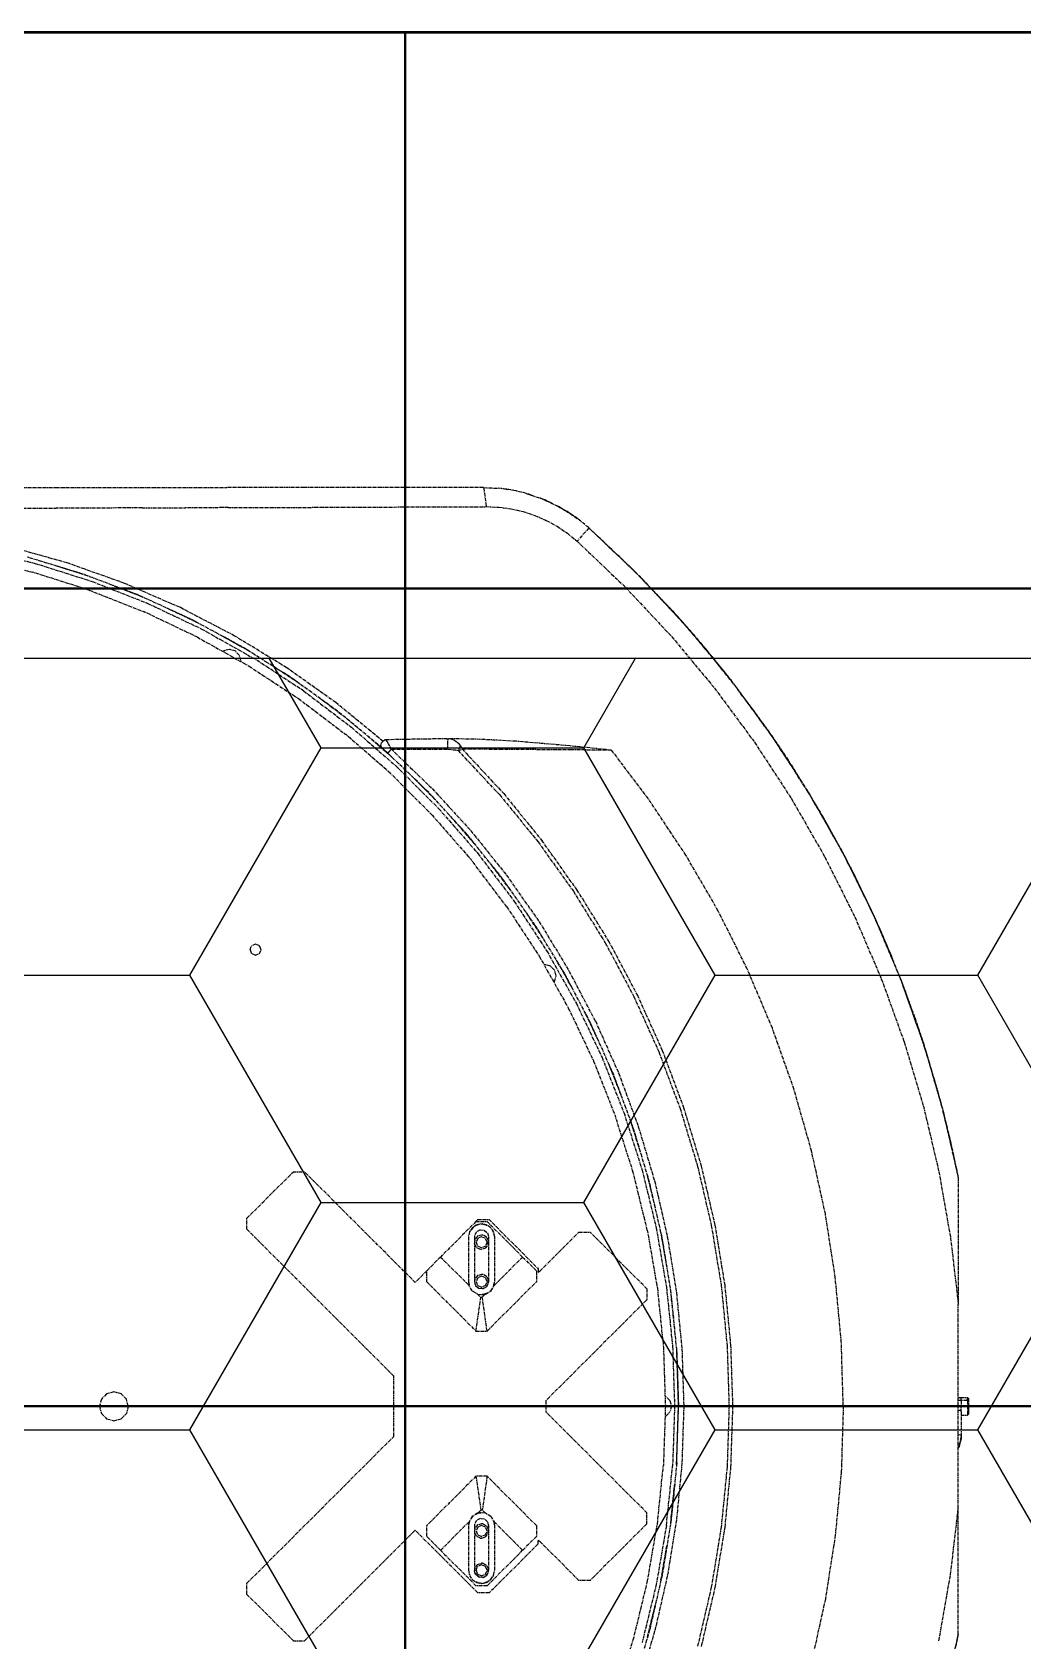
# Model space of a CAD drawing. Header units: inches. Extents: x 185496 to 352137, y 107182 to 179410.
# Drawn here: x 245191 to 245568, y 160713 to 161326 of the extents above; entities that cross this region are included whole.
import ezdxf

# ---------------------------------------------------------------- set-up
doc = ezdxf.new("R2010")
doc.units = ezdxf.units.IN
doc.header["$MEASUREMENT"] = 0
doc.linetypes.add('CENTER', pattern=[2, 1.25, -0.25, 0.25, -0.25])
doc.linetypes.add('CONTINOUS', pattern=[0])
for name, color, linetype in [('1轮廓实线层', 7, 'Continuous'), ('3中心线层', 1, 'CENTER'), ('5剖面线层', 2, 'Continuous')]:
    doc.layers.add(name, color=color, linetype=linetype)

# ---------------------------------------------------------------- blocks, each defined once
blk = doc.blocks.new('A$C7CA8012E')
at = {"layer": '3中心线层', "lineweight": -3}
for p, q in [((-376.42, 350), (-343.78, 350)), ((-343.78, 350), (-311.13, 350)), ((-311.13, 350), (-278.87, 350)), ((-278.87, 350), (-278.47, 350)), ((-249, 350), (-278.47, 350)), ((-245.81, 350), (-249, 350)), ((-219.62, 350), (-245.81, 350)), ((-213.23, 350), (-219.62, 350)), ((-196.9, 350), (-213.23, 350)), ((-180.77, 350), (-196.9, 350)), ((-180.77, 350), (-179.71, 342.73)), ((-180.77, 350), (-175.27, 349.75)), ((-172.74, 349.46), (-172.75, 349.46)), ((-172.01, 349.36), (-172.74, 349.46)), ((-172.73, 349.46), (-172.74, 349.46)), ((-172.01, 349.36), (-171.79, 349.31)), ((-165.85, 348.12), (-165.86, 348.12)), ((-165.84, 348.11), (-165.85, 348.12)), ((-165.85, 348.12), (-165.85, 348.12)), ((-164.53, 347.76), (-159.34, 346.04)), ((-163.44, 347.44), (-164.27, 347.68)), ((-161.98, 346.92), (-163.44, 347.44)), ((-157.47, 345.29), (-159.34, 346.04)), ((-159.34, 346.04), (-156.78, 345)), ((-156.78, 345), (-157.47, 345.29)), ((-157.46, 345.29), (-157.47, 345.29)), ((-156.78, 345), (-152.52, 342.93)), ((-155.24, 344.3), (-156.49, 344.85)), ((-154.37, 343.83), (-155.24, 344.3)), ((-376.28, 342.09), (-343.55, 342.16)), ((-310.79, 342.25), (-343.55, 342.16)), ((-310.79, 342.25), (-294.4, 342.31)), ((-277.99, 342.36), (-294.4, 342.31)), ((-277.99, 342.36), (-261.58, 342.42)), ((-261.58, 342.42), (-245.16, 342.48)), ((-245.16, 342.48), (-234.82, 342.52)), ((-234.82, 342.52), (-212.39, 342.61)), ((-212.39, 342.61), (-196.04, 342.67)), ((-196.04, 342.67), (-179.71, 342.73)), ((-179.71, 342.73), (-174.98, 342.53)), ((-174.98, 342.53), (-170.31, 341.91)), ((-170.31, 341.91), (-165.74, 340.86)), ((-165.74, 340.86), (-161.26, 339.39)), ((-161.26, 339.39), (-156.9, 337.5)), ((-156.9, 337.5), (-152.8, 335.26)), ((-149.48, 341.19), (-152.52, 342.93)), ((-152.52, 342.93), (-149.47, 341.19)), ((-149.48, 341.19), (-149.48, 341.2)), ((-149.48, 341.19), (-149.48, 341.19)), ((-149.47, 341.19), (-149.48, 341.19)), ((-149.48, 341.19), (-149.48, 341.19)), ((-149.47, 341.19), (-149.48, 341.19)), ((-149.48, 341.19), (-149.48, 341.19)), ((-149.47, 341.19), (-144.9, 338.1)), ((-144.9, 338.1), (-149.47, 341.19)), ((-149.46, 341.19), (-147.59, 339.99)), ((-144.92, 338.12), (-149.46, 341.19)), ((-144.9, 338.1), (-144.92, 338.12)), ((-140.65, 334.62), (-144.9, 338.1)), ((-152.8, 335.26), (-148.85, 332.59)), ((-148.85, 332.59), (-145.17, 329.58)), ((-140.65, 334.62), (-145.17, 329.58)), ((-140.65, 334.62), (-121.58, 316.43)), ((-124.59, 319.44), (-140.65, 334.62)), ((-373.68, 326.52), (-351.56, 321.13)), ((-339.27, 321.29), (-361.56, 327.55)), ((-145.17, 329.58), (-126.64, 311.93)), ((-374.4, 323.1), (-352.5, 317.76)), ((-333.31, 317.04), (-354.45, 323.48)), ((-351.56, 321.13), (-329.85, 314.24)), ((-331.31, 316.28), (-343.16, 320.04)), ((-317.45, 313.51), (-339.27, 321.29)), ((-124.59, 319.44), (-109.29, 303.5)), ((-122.96, 317.74), (-124.59, 319.44)), ((-331.03, 310.95), (-352.5, 317.76)), ((-312.64, 309.21), (-333.31, 317.04)), ((-329.85, 314.24), (-308.67, 305.89)), ((-310.33, 308.16), (-321.73, 312.65)), ((-296.23, 304.26), (-317.45, 313.51)), ((-109.29, 303.5), (-121.58, 316.43)), ((-121.58, 316.43), (-103.61, 297.16)), ((-331.03, 310.95), (-310.06, 302.68)), ((-292.54, 300.04), (-312.64, 309.21)), ((-126.64, 311.93), (-109.16, 293.23)), ((-109.29, 303.5), (-117.53, 312.08)), ((-289.72, 293), (-310.06, 302.68)), ((-308.67, 305.89), (-288.11, 296.11)), ((-289.95, 298.65), (-300.89, 303.85)), ((-275.68, 293.56), (-296.23, 304.26)), ((-109.29, 303.5), (-109.43, 303.4)), ((-108.97, 303.15), (-109.29, 303.5)), ((-108.83, 303), (-108.97, 303.15)), ((-108.83, 303), (-108.95, 302.89)), ((-108.77, 302.93), (-108.83, 303)), ((-108.83, 303), (-106.1, 299.83)), ((-108.77, 302.93), (-108.17, 302.27)), ((-108.17, 302.27), (-107, 300.97)), ((-108.03, 302.11), (-108.11, 302.2)), ((-107.11, 301.09), (-107.14, 301.13)), ((-107.13, 301.12), (-107.14, 301.13)), ((-107, 300.97), (-104.57, 298.2)), ((-103.61, 297.16), (-106.91, 300.87)), ((-273.08, 289.56), (-292.54, 300.04)), ((-288.11, 296.11), (-268.26, 284.95)), ((-100.76, 293.83), (-103.61, 297.16)), ((-103.61, 297.16), (-86.8, 276.88)), ((-102.47, 295.79), (-98.29, 291)), ((-289.72, 293), (-270.07, 281.96)), ((-270.25, 287.79), (-280.73, 293.68)), ((-277.54, 288.36), (-279.69, 287.78)), ((-275.39, 287.78), (-277.54, 288.36)), ((-255.92, 281.49), (-275.68, 293.56)), ((-254.35, 277.82), (-273.08, 289.56)), ((-109.16, 293.23), (-92.79, 273.55)), ((-99.12, 291.74), (-93.15, 284.82)), ((-98.29, 291), (-88.09, 278.43)), ((-96.35, 288.67), (-94.78, 286.79)), ((-95.47, 287.64), (-96.08, 288.35)), ((-279.69, 287.78), (-279.95, 287.51)), ((-273.81, 286.21), (-275.39, 287.78)), ((-273.24, 284.06), (-273.81, 286.21)), ((-273.31, 283.78), (-273.24, 284.06)), ((-270.07, 281.96), (-251.23, 269.6)), ((-249.21, 272.46), (-268.26, 284.95)), ((-251.32, 275.63), (-261.32, 282.2)), ((-94.78, 286.79), (-95.47, 287.64)), ((-94.94, 286.97), (-95.47, 287.64)), ((-88.09, 278.43), (-93.15, 284.82)), ((-89.79, 280.49), (-93.15, 284.82)), ((-237.04, 268.08), (-255.92, 281.49)), ((-236.44, 264.88), (-254.35, 277.82)), ((-90.14, 281.02), (-86.8, 276.88)), ((-84.36, 273.72), (-90.14, 281.02)), ((-86.8, 276.88), (-71.2, 255.64)), ((-84.34, 273.7), (-86.05, 275.86)), ((-249.21, 272.46), (-231.07, 258.7)), ((-92.79, 273.55), (-77.58, 252.96)), ((-71.39, 255.92), (-84.34, 273.7)), ((-84.29, 273.63), (-84.33, 273.68)), ((-84.29, 273.63), (-84.31, 273.66)), ((-84.23, 273.55), (-84.29, 273.63)), ((-78.45, 265.83), (-83.12, 271.87)), ((-251.23, 269.6), (-233.28, 255.98)), ((-233.25, 262.23), (-242.74, 269.43)), ((-219.12, 253.41), (-237.04, 268.08)), ((-219.42, 250.78), (-236.44, 264.88)), ((-71.39, 255.92), (-78.45, 265.83)), ((-74.56, 260.22), (-78.45, 265.83)), ((-231.07, 258.7), (-213.91, 243.73)), ((-73.62, 259.1), (-75.02, 261.01)), ((-71.48, 256.04), (-73.62, 259.1)), ((-72.68, 257.73), (-73.62, 259.1)), ((-216.29, 241.18), (-233.28, 255.98)), ((-215.01, 246.68), (-225.07, 255.46)), ((-219.93, 251.74), (-219.63, 252.75)), ((-219.69, 251.17), (-219.93, 251.74)), ((-219.63, 252.75), (-219.32, 253.16)), ((-219.32, 253.16), (-219.12, 253.41)), ((-219.12, 253.41), (-218.33, 253.87)), ((-217.91, 253.93), (-218.33, 253.87)), ((-194.82, 254.31), (-217.91, 253.93)), ((-217.54, 253.28), (-217.91, 253.93)), ((-217.02, 252.35), (-217.54, 253.28)), ((-216.65, 251.68), (-217.02, 252.35)), ((-215.87, 250.29), (-216.65, 251.68)), ((-194.82, 254.31), (-194.4, 254.31)), ((-194.4, 254.31), (-194.4, 253.77)), ((-193.19, 254.19), (-194.4, 254.31)), ((-194.4, 254.31), (-194.16, 254.31)), ((-194.4, 252.31), (-194.4, 253.77)), ((-194.4, 250.31), (-194.4, 252.31)), ((-182.19, 254.08), (-194.16, 254.31)), ((-191.98, 253.8), (-193.19, 254.19)), ((-191.98, 253.8), (-190.78, 253.07)), ((-190.78, 253.07), (-190.19, 252.51)), ((-189.62, 251.75), (-190.19, 252.51)), ((-189.79, 251.3), (-189.97, 250.81)), ((-189.62, 251.75), (-189.79, 251.3)), ((-189.62, 251.75), (-188.83, 250.35)), ((-168.2, 253.33), (-182.19, 254.08)), ((-145.94, 251.42), (-168.2, 253.33)), ((-132.17, 249.97), (-145.94, 251.42)), ((-77.58, 252.96), (-63.58, 231.53)), ((-71.26, 255.72), (-71.39, 255.92)), ((-71.35, 255.85), (-71.2, 255.64)), ((-65.19, 246.7), (-71.35, 255.85)), ((-71.2, 255.64), (-56.87, 233.53)), ((-71.06, 255.42), (-64.79, 246.09)), ((-219.54, 250.89), (-219.69, 251.17)), ((-219.44, 250.79), (-219.54, 250.89)), ((-219.36, 250.72), (-219.44, 250.79)), ((-219.04, 250.44), (-219.36, 250.72)), ((-218.35, 249.83), (-219.04, 250.44)), ((-217.21, 248.8), (-218.35, 249.83)), ((-217.21, 248.8), (-216.82, 249.24)), ((-201.67, 233.85), (-217.21, 248.8)), ((-216.82, 249.24), (-215.87, 250.29)), ((-215.87, 250.29), (-194.4, 250.31)), ((-215.87, 250.29), (-200.24, 235.25)), ((-194.4, 250.31), (-191.35, 250.06)), ((-191.35, 250.06), (-190.36, 249.8)), ((-190.36, 249.8), (-188.83, 250.35)), ((-190.17, 250.31), (-190.36, 249.8)), ((-174.62, 232.9), (-190.36, 249.8)), ((-190.32, 249.92), (-190.15, 249.88)), ((-189.97, 250.81), (-190.17, 250.31)), ((-188.83, 250.35), (-173.09, 233.39)), ((-173.56, 250.24), (-188.83, 250.35)), ((-147.32, 250.06), (-173.56, 250.24)), ((-132.17, 249.97), (-147.32, 250.06)), ((-132.17, 249.97), (-117.33, 230.39)), ((-64.79, 246.09), (-68.34, 251.22)), ((-65.19, 246.7), (-66.19, 248.18)), ((-65.02, 246.43), (-65.19, 246.7)), ((-64.79, 246.09), (-61.34, 240.73)), ((-60.45, 239.05), (-64.79, 246.09)), ((-200.36, 225.24), (-216.29, 241.18)), ((-213.91, 243.73), (-197.8, 227.63)), ((-199.14, 231.09), (-207.89, 239.84)), ((-58.51, 236.05), (-61.34, 240.73)), ((-187.12, 217.93), (-201.67, 233.85)), ((-200.24, 235.25), (-185.6, 219.24)), ((-174.62, 232.9), (-160, 215.01)), ((-173.09, 233.39), (-158.49, 215.45)), ((-57.14, 233.97), (-59.66, 237.96)), ((-57.14, 233.97), (-52.59, 226.28)), ((-57, 233.72), (-57.14, 233.97)), ((-52.59, 226.28), (-56.87, 233.53)), ((-56.87, 233.53), (-43.87, 210.61)), ((-197.8, 227.63), (-182.84, 210.47)), ((-103.72, 209.93), (-117.33, 230.39)), ((-63.58, 231.53), (-50.85, 209.32)), ((-54.93, 230.13), (-56.07, 232.11)), ((-53.05, 227.03), (-55.23, 230.63)), ((-52.2, 225.64), (-54.78, 229.83)), ((-200.36, 225.24), (-185.55, 208.26)), ((-184.33, 214.46), (-192.37, 223.69)), ((-51.87, 225.08), (-52.2, 225.64)), ((-47.49, 216.99), (-52.2, 225.64)), ((-51.87, 225.08), (-45.14, 212.86)), ((-51.76, 224.87), (-51.54, 224.5)), ((-46.68, 215.85), (-51.54, 224.5)), ((-173.62, 201.11), (-187.12, 217.93)), ((-185.6, 219.24), (-172.02, 202.31)), ((-160, 215.01), (-146.59, 196.2)), ((-145.08, 196.59), (-158.49, 215.45)), ((-46.68, 215.85), (-48.96, 219.79)), ((-44.11, 211.04), (-46.68, 215.85)), ((-182.84, 210.47), (-169.08, 192.32)), ((-91.4, 188.67), (-103.72, 209.93)), ((-50.85, 209.32), (-39.41, 186.42)), ((-43.87, 210.61), (-44.31, 211.42)), ((-43.48, 209.86), (-43.87, 210.61)), ((-43.87, 210.61), (-32.22, 186.98)), ((-43.02, 209), (-43.71, 210.29)), ((-43.54, 209.95), (-43.02, 209)), ((-43.02, 209), (-40.83, 204.76)), ((-171.94, 190.3), (-185.55, 208.26)), ((-170.66, 196.89), (-178, 206.58)), ((-172.02, 202.31), (-159.56, 184.55)), ((-40.72, 204.55), (-42.45, 207.74)), ((-40.72, 204.55), (-40.28, 203.7)), ((-35.64, 193.92), (-40.72, 204.55)), ((-40.28, 203.7), (-33.66, 189.9)), ((-39.85, 202.85), (-40.19, 203.5)), ((-39.85, 202.85), (-32.68, 187.92)), ((-161.23, 183.46), (-173.62, 201.11)), ((-146.59, 196.2), (-134.43, 176.56)), ((-132.92, 176.9), (-145.08, 196.59)), ((-34.05, 190.93), (-37.22, 197.33)), ((-171.94, 190.3), (-159.58, 171.46)), ((-169.08, 192.32), (-156.59, 173.28)), ((-32.68, 187.92), (-34.05, 190.93)), ((-33.02, 188.6), (-34.05, 190.93)), ((-158.17, 178.43), (-164.83, 188.57)), ((-159.56, 184.55), (-148.27, 166.02)), ((-80.42, 166.7), (-91.4, 188.67)), ((-39.41, 186.42), (-29.32, 162.89)), ((-32.22, 186.98), (-32.87, 188.33)), ((-31.7, 185.8), (-32.22, 186.98)), ((-32.22, 186.98), (-21.98, 162.7)), ((-31.94, 186.32), (-31.54, 185.47)), ((-31.54, 185.47), (-26.79, 174.6)), ((-30.38, 182.88), (-31.4, 185.02)), ((-150.01, 165.04), (-161.23, 183.46)), ((-26.79, 174.6), (-30.38, 182.88)), ((-30.38, 182.88), (-24.73, 169.22)), ((-29.97, 181.95), (-29.37, 180.59)), ((-29.8, 181.56), (-29.37, 180.59)), ((-28, 177.39), (-29.8, 181.56)), ((-269.69, 173.95), (-269.07, 175.43)), ((-269.69, 173.95), (-269.07, 172.46)), ((-267.59, 176.05), (-269.07, 175.43)), ((-269.07, 172.46), (-267.59, 171.85)), ((-266.1, 175.43), (-267.59, 176.05)), ((-267.59, 171.85), (-266.1, 172.46)), ((-265.49, 173.95), (-266.1, 175.43)), ((-266.1, 172.46), (-265.49, 173.95)), ((-156.59, 173.28), (-145.43, 153.43)), ((-134.43, 176.56), (-123.57, 156.17)), ((-122.08, 156.46), (-132.92, 176.9)), ((-22.36, 163.68), (-26.79, 174.6)), ((-26.46, 173.79), (-25.95, 172.59)), ((-25.95, 172.59), (-26.26, 173.29)), ((-25.95, 172.59), (-25.04, 170.28)), ((-25.18, 170.64), (-25.95, 172.59)), ((-159.58, 171.46), (-148.53, 151.82)), ((-157.48, 168.3), (-157.76, 168.23)), ((-155.33, 167.72), (-157.48, 168.3)), ((-153.76, 166.15), (-155.33, 167.72)), ((-153.18, 164), (-153.76, 166.15)), ((-146.94, 159.17), (-152.88, 169.75)), ((-138.2, 146.81), (-148.27, 166.02)), ((-70.82, 144.08), (-80.42, 166.7)), ((-154.02, 161.58), (-153.76, 161.85)), ((-153.76, 161.85), (-153.18, 164)), ((-140, 145.94), (-150.01, 165.04)), ((-29.32, 162.89), (-20.61, 138.83)), ((-22.36, 163.68), (-22.01, 162.77)), ((-21.98, 162.7), (-22.02, 162.8)), ((-21.98, 162.7), (-21.78, 162.19)), ((-21.98, 162.7), (-13.18, 137.86)), ((-21.95, 162.61), (-16.62, 148.15)), ((-21.95, 162.61), (-21.21, 160.69)), ((-21.64, 161.74), (-21.21, 160.69)), ((-13.23, 138.04), (-21.21, 160.69)), ((-21.02, 160.19), (-20.11, 157.8)), ((-145.43, 153.43), (-135.65, 132.87)), ((-123.57, 156.17), (-114.07, 135.12)), ((-112.58, 135.36), (-122.08, 156.46)), ((-20.62, 159.08), (-20.11, 157.8)), ((-19.57, 156.34), (-20.62, 159.08)), ((-19.57, 156.34), (-20.26, 158.09)), ((-18.13, 152.28), (-19.57, 156.34)), ((-148.53, 151.82), (-138.86, 131.47)), ((-136.99, 139.19), (-142.23, 150.19)), ((-16.62, 148.15), (-13.19, 137.89)), ((-131.23, 126.23), (-140, 145.94)), ((-138.2, 146.81), (-129.38, 126.99)), ((-62.63, 120.92), (-70.82, 144.08)), ((-15.08, 143.65), (-15.72, 145.46)), ((-13.72, 139.5), (-15.08, 143.65)), ((-114.07, 135.12), (-105.96, 113.49)), ((-104.48, 113.69), (-112.58, 135.36)), ((-20.61, 138.83), (-13.29, 114.29)), ((-13.19, 137.89), (-13.23, 138.04)), ((-13.23, 138.04), (-13.21, 137.95)), ((-13.18, 137.86), (-13.19, 137.9)), ((-13.18, 137.86), (-12.84, 136.8)), ((-13.18, 137.86), (-5.84, 112.56)), ((-11.51, 132.58), (-13.16, 137.82)), ((-12.73, 136.46), (-12.94, 137.1)), ((-12.73, 136.46), (-11.97, 134.04)), ((-12.57, 135.94), (-12.73, 136.46)), ((-12.72, 136.29), (-6.48, 115)), ((-138.86, 131.47), (-130.59, 110.51)), ((-135.65, 132.87), (-127.29, 111.68)), ((-128.39, 118.54), (-132.9, 129.98)), ((-11.97, 134.04), (-12.12, 134.53)), ((-7.02, 117.03), (-11.51, 132.58)), ((-8.44, 122.17), (-10.68, 129.69)), ((-123.75, 106), (-131.23, 126.23)), ((-129.38, 126.99), (-121.85, 106.64)), ((-8.44, 122.17), (-10.21, 128.07)), ((-55.89, 97.29), (-62.63, 120.92)), ((-7.04, 117.11), (-8.44, 122.17)), ((-7.02, 117.03), (-6.76, 116.07)), ((-6.98, 116.87), (-6.98, 116.89)), ((-123.77, 89.03), (-130.59, 110.51)), ((-127.29, 111.68), (-120.4, 89.98)), ((-105.96, 113.49), (-99.28, 91.37)), ((-97.8, 91.53), (-104.48, 113.69)), ((-13.29, 114.29), (-7.41, 89.38)), ((-6.76, 116.07), (-6.52, 115.15)), ((-6.48, 115), (-6.55, 115)), ((-6.52, 115.15), (-6.48, 115)), ((-6.35, 114.5), (-6.48, 115)), ((-6.4, 114.5), (-6.35, 114.5)), ((-6.35, 114.5), (-5.88, 112.69)), ((-6.35, 114.5), (-6.03, 113.2)), ((-5.88, 112.71), (-5.84, 112.56)), ((-5.41, 110.86), (-5.88, 112.71)), ((-5.84, 112.56), (0, 86.86)), ((-5.81, 112.43), (-5.41, 110.86)), ((-2.96, 100.73), (-5.81, 112.43)), ((-5.51, 111.08), (-2.96, 100.73)), ((-121.16, 97.3), (-124.93, 109.2)), ((-117.59, 85.33), (-123.75, 106)), ((-121.85, 106.64), (-115.65, 85.84)), ((-2.96, 100.73), (0, 86.86)), ((-50.62, 73.3), (-55.89, 97.29)), ((-270.88, 71.66), (-253.2, 89.34)), ((-253.2, 89.34), (-248.96, 89.34)), ((-206.83, 47.21), (-248.96, 89.34)), ((-118.44, 67.14), (-123.77, 89.03)), ((-120.4, 89.98), (-115.01, 67.85)), ((-115.33, 75.51), (-118.36, 87.94)), ((-115.65, 85.84), (-110.81, 64.7)), ((-99.28, 91.37), (-94.05, 68.87)), ((-92.57, 68.99), (-97.8, 91.53)), ((-7.41, 89.38), (-2.97, 64.17)), ((0, 86.86), (0, 69.19)), ((-112.77, 64.31), (-117.59, 85.33)), ((-270.88, 67.42), (-270.88, 71.66)), ((-214.93, 11.47), (-270.88, 67.42)), ((-183.66, 70.38), (-197.17, 56.87)), ((-184.63, 68.34), (-186.14, 66.46)), ((-185.05, 68.05), (-186.14, 66.46)), ((-183.45, 69.12), (-185.05, 68.05)), ((-182.26, 69.36), (-184.08, 68.7)), ((-182.91, 71.13), (-183.66, 70.38)), ((-183.66, 70.38), (-179.42, 70.38)), ((-181.54, 69.5), (-183.45, 69.12)), ((-182.91, 71.13), (-178.67, 71.13)), ((-181.75, 69.46), (-179.41, 68.98)), ((-179.62, 69.12), (-181.54, 69.5)), ((-178, 68.04), (-179.62, 69.12)), ((-165.9, 56.87), (-179.42, 70.38)), ((-178.67, 71.13), (-159.93, 52.39)), ((-176.92, 66.41), (-178, 68.04)), ((-115.01, 67.85), (-111.14, 45.41)), ((-94.05, 68.87), (-90.3, 46.08)), ((-88.83, 46.16), (-92.57, 68.99)), ((-46.84, 49.02), (-50.62, 73.3)), ((0, 69.19), (0, 51.42)), ((-186.14, 66.46), (-186.54, 64.5)), ((-186.54, 64.5), (-186.54, 47.5)), ((-184.24, 65.01), (-184.29, 64.5)), ((-184.29, 64.5), (-184.29, 47.5)), ((-183.5, 66.43), (-184.24, 65.01)), ((-184.08, 63.54), (-184.23, 61.95)), ((-183.47, 60.54), (-184.23, 61.95)), ((-183.07, 64.78), (-184.08, 63.54)), ((-183.02, 63.98), (-183.64, 62.5)), ((-183.64, 62.5), (-183.02, 61.02)), ((-182.09, 67.19), (-183.5, 66.43)), ((-181.54, 65.25), (-183.07, 64.78)), ((-181.54, 64.6), (-183.02, 63.98)), ((-182.09, 67.19), (-180.49, 67.04)), ((-181.02, 65.2), (-181.54, 65.25)), ((-180.05, 63.98), (-181.54, 64.6)), ((-179.61, 64.46), (-181.02, 65.2)), ((-180.49, 67.04), (-179.25, 66.03)), ((-179.44, 62.5), (-180.05, 63.98)), ((-179.44, 62.5), (-180.05, 61.02)), ((-180.01, 60.22), (-178.99, 61.46)), ((-178.84, 63.05), (-179.61, 64.46)), ((-179.25, 66.03), (-178.79, 64.5)), ((-178.99, 61.46), (-178.84, 63.05)), ((-178.79, 47.5), (-178.79, 64.5)), ((-176.54, 64.5), (-177.19, 66.82)), ((-176.54, 64.5), (-176.92, 66.41)), ((-176.54, 47.5), (-176.54, 64.5)), ((-159.18, 51.64), (-144.45, 66.37)), ((-144.45, 66.37), (-140.21, 66.37)), ((-118.63, 44.79), (-140.21, 66.37)), ((-118.44, 67.14), (-114.61, 44.93)), ((-110.95, 53.09), (-113.22, 66.29)), ((-109.31, 43.02), (-112.77, 64.31)), ((-110.81, 64.7), (-107.33, 43.28)), ((-2.97, 64.17), (0, 38.75)), ((-202.4, 51.64), (-197.17, 56.87)), ((-197.17, 56.87), (-186.31, 46.01)), ((-183.47, 60.54), (-182.05, 59.8)), ((-181.54, 60.4), (-183.02, 61.02)), ((-181.54, 59.75), (-182.05, 59.8)), ((-180.05, 61.02), (-181.54, 60.4)), ((-180.01, 60.22), (-181.54, 59.75)), ((-176.77, 46.01), (-165.9, 56.87)), ((-165.9, 56.87), (-160.68, 51.64)), ((-202.4, 51.64), (-206.83, 47.21)), ((-202.4, 47.4), (-202.4, 51.64)), ((-183.07, 49.78), (-184.08, 48.54)), ((-181.54, 50.25), (-183.07, 49.78)), ((-181.54, 49.6), (-183.02, 48.98)), ((-181.02, 50.2), (-181.54, 50.25)), ((-180.05, 48.98), (-181.54, 49.6)), ((-179.61, 49.46), (-181.02, 50.2)), ((-178.84, 48.05), (-179.61, 49.46)), ((-160.68, 51.64), (-160.68, 47.4)), ((-159.93, 52.39), (-159.93, 51.1)), ((-159.93, 51.1), (-159.18, 51.64)), ((0, 51.42), (0, 38.75)), ((-202.4, 47.4), (-183.66, 28.66)), ((-186.54, 47.5), (-186.31, 46.01)), ((-186.54, 47.5), (-186.21, 45.84)), ((-185.07, 43.96), (-186.31, 46.01)), ((-185.07, 43.96), (-183.03, 42.73)), ((-184.29, 47.5), (-183.82, 45.97)), ((-184.08, 48.54), (-184.2, 47.23)), ((-183.6, 45.79), (-183.98, 46.48)), ((-183.82, 45.97), (-182.58, 44.96)), ((-183.02, 48.98), (-183.64, 47.5)), ((-183.64, 47.5), (-183.02, 46.02)), ((-183.02, 46.02), (-181.54, 45.4)), ((-182.99, 45.29), (-182.3, 44.93)), ((-182.58, 44.96), (-180.99, 44.81)), ((-180.05, 46.02), (-181.54, 45.4)), ((-181.27, 44.83), (-180.52, 45.06)), ((-180.99, 44.81), (-179.58, 45.57)), ((-179.43, 43.11), (-180.53, 42.65)), ((-179.44, 47.5), (-180.05, 48.98)), ((-180.05, 46.02), (-179.44, 47.5)), ((-180.04, 42.73), (-177.91, 44.05)), ((-179.83, 45.43), (-179.33, 46.04)), ((-179.58, 45.57), (-178.84, 46.99)), ((-179.42, 28.66), (-160.68, 47.4)), ((-178.97, 46.74), (-178.84, 48.05)), ((-178.84, 46.99), (-178.79, 47.5)), ((-177.53, 44.7), (-178.28, 43.83)), ((-177.91, 44.05), (-176.77, 46.01)), ((-176.99, 45.63), (-176.54, 47.5)), ((-176.77, 46.01), (-176.54, 47.5)), ((-118.63, 44.79), (-118.63, 40.55)), ((-114.61, 44.93), (-112.31, 22.52)), ((-111.14, 45.41), (-108.81, 22.76)), ((-108.01, 29.58), (-109.53, 44.36)), ((-107.23, 21.56), (-109.31, 43.02)), ((-107.33, 43.28), (-105.24, 21.69)), ((-90.3, 46.08), (-88.05, 23.09)), ((-86.57, 23.13), (-88.83, 46.16)), ((-44.56, 24.56), (-46.84, 49.02)), ((-183.66, 28.66), (-181.83, 41.53)), ((-183.05, 42.74), (-181.01, 42.58)), ((-183.03, 42.73), (-181.54, 42.5)), ((-183.03, 42.73), (-181.83, 41.53)), ((-181.83, 41.53), (-181.25, 41.53)), ((-181.54, 42.5), (-180.04, 42.73)), ((-180.04, 42.73), (-181.54, 42.5)), ((-181.25, 41.53), (-180.04, 42.73)), ((-179.42, 28.66), (-181.25, 41.53)), ((-180.04, 42.73), (-180.75, 42.56)), ((-118.63, 40.55), (-157.06, 2.12)), ((0, 0), (0, 38.75)), ((-183.66, 28.66), (-179.42, 28.66)), ((-43.81, 0), (-44.56, 24.56)), ((-112.31, 22.52), (-111.54, 0)), ((-108.81, 22.76), (-108.04, 0)), ((-107.3, 22.23), (-106.54, 0)), ((-106.54, 0), (-107.23, 21.56)), ((-105.24, 21.69), (-104.54, 0)), ((-88.05, 23.09), (-87.29, 0)), ((-85.82, 0), (-86.57, 23.13)), ((-214.93, -11.47), (-214.93, 11.47)), ((-326.3, 2.75), (-327.04, 0)), ((-327.04, 0), (-326.3, -2.75)), ((-324.29, 4.76), (-326.3, 2.75)), ((-321.54, 5.5), (-324.29, 4.76)), ((-318.79, 4.76), (-321.54, 5.5)), ((-316.77, 2.75), (-318.79, 4.76)), ((-316.04, 0), (-316.77, 2.75)), ((-316.04, 0), (-316.77, -2.75)), ((-157.06, 2.12), (-157.06, -2.12)), ((-111.54, 0), (-112.31, -22.52)), ((-111.39, 3.72), (-111.67, 3.8)), ((-109.81, 2.15), (-111.39, 3.72)), ((-109.81, 2.15), (-109.24, 0)), ((-109.24, 0), (-109.81, -2.15)), ((-108.04, 0), (-108.81, -22.76)), ((-107.3, -22.23), (-106.54, 0)), ((-107.23, -21.56), (-106.54, 0)), ((-106.54, 0), (-105.95, 0)), ((-105.95, 0), (-104.54, 0)), ((-104.54, 0), (-105.24, -21.69)), ((-87.29, 0), (-88.05, -23.09)), ((-87.29, 0), (-85.82, 0)), ((-86.57, -23.13), (-85.82, 0)), ((-85.82, 0), (-64.95, 0)), ((-64.95, 0), (-43.81, 0)), ((-43.81, 0), (-44.56, -24.56)), ((-21.81, 0), (-43.81, 0)), ((0, 0), (-21.81, 0)), ((0, 3.36), (1.12, 3.36)), ((1.12, 2.14), (0, 2.14)), ((0, -38.74), (0, 0)), ((1.12, 3.36), (3.5, 3.36)), ((1.12, 2.14), (1.12, 3.36)), ((1.12, 2.14), (1.12, 0.06)), ((3.5, 2.14), (1.12, 2.14)), ((1.12, -2.04), (1.12, 0.06)), ((3.5, 3.36), (4, 2.88)), ((3.5, 2.14), (3.5, 3.36)), ((3.5, 2.14), (3.5, 0.1)), ((4, 1.83), (3.5, 2.14)), ((3.5, 0.1), (3.5, -1.97)), ((4, 1.83), (4, 2.88)), ((4, 0.09), (4, 1.83)), ((4, -1.69), (4, 0.09)), ((-326.3, -2.75), (-324.29, -4.76)), ((-324.29, -4.76), (-321.54, -5.5)), ((-321.54, -5.5), (-318.79, -4.76)), ((-318.79, -4.76), (-316.77, -2.75)), ((-118.63, -40.55), (-157.06, -2.12)), ((-111.67, -3.8), (-111.39, -3.72)), ((-111.39, -3.72), (-109.81, -2.15)), ((0, -1.78), (0.05, -1.66)), ((0.05, -1.66), (0.36, -1.49)), ((0.36, -1.49), (0.71, -1.51)), ((0.71, -1.51), (1, -1.72)), ((1.12, -2.04), (1, -1.72)), ((1.12, -2.04), (1.12, -11.26)), ((1.12, -3.37), (3.5, -3.36)), ((3.5, -1.97), (3.5, -3.3)), ((3.5, -3.36), (4, -2.88)), ((3.5, -3.36), (3.5, -3.3)), ((4, -2.83), (4, -1.69)), ((4, -2.83), (4, -2.88)), ((-270.88, -67.42), (-214.93, -11.47)), ((0, -11.09), (0.06, -11)), ((0.5, -10.89), (0.06, -11)), ((1.12, -11.26), (0.48, -14.14)), ((0.94, -11), (0.5, -10.89)), ((1.12, -11.26), (0.94, -11)), ((1.12, -11.26), (1.12, -12.48)), ((0.48, -14.14), (0, -14.79)), ((0, -16.01), (0.48, -15.36)), ((0.48, -15.36), (1.12, -12.48)), ((-114.61, -44.93), (-112.31, -22.52)), ((-111.14, -45.41), (-108.81, -22.76)), ((-107.23, -21.56), (-109.31, -43.02)), ((-105.24, -21.69), (-107.33, -43.28)), ((-88.05, -23.09), (-90.3, -46.08)), ((-88.83, -46.16), (-86.57, -23.13)), ((-183.66, -26.66), (-202.4, -45.4)), ((-183.66, -26.66), (-181.83, -39.53)), ((-179.42, -26.66), (-183.66, -26.66)), ((-179.42, -26.66), (-181.25, -39.53)), ((-160.68, -45.4), (-179.42, -26.66)), ((-109.53, -44.36), (-108.01, -29.58)), ((-44.56, -24.56), (-46.84, -49.02)), ((-185.16, -42.05), (-186.31, -44.01)), ((-185.54, -42.7), (-184.79, -41.83)), ((-183.03, -40.73), (-185.16, -42.05)), ((-183.64, -41.11), (-182.54, -40.65)), ((-182.09, -42.81), (-183.5, -43.57)), ((-181.83, -39.53), (-183.03, -40.73)), ((-181.54, -40.5), (-183.03, -40.73)), ((-183.03, -40.73), (-181.54, -40.5)), ((-183.03, -40.73), (-182.32, -40.56)), ((-180.49, -42.96), (-182.09, -42.81)), ((-180.02, -40.74), (-182.07, -40.58)), ((-181.25, -39.53), (-181.83, -39.53)), ((-180.04, -40.73), (-181.54, -40.5)), ((-180.04, -40.73), (-181.25, -39.53)), ((-178, -41.96), (-180.04, -40.73)), ((-178, -41.96), (-176.77, -44.01)), ((-118.63, -44.79), (-118.63, -40.55)), ((-2.97, -64.17), (0, -38.74)), ((0, -63.04), (0, -38.74)), ((-248.96, -89.34), (-206.83, -47.21)), ((-182.91, -71.13), (-206.83, -47.21)), ((-202.4, -49.64), (-202.4, -45.4)), ((-186.31, -44.01), (-197.17, -54.87)), ((-186.09, -43.63), (-186.54, -45.5)), ((-186.31, -44.01), (-186.54, -45.5)), ((-186.54, -45.5), (-186.54, -62.5)), ((-184.24, -44.99), (-184.29, -45.5)), ((-184.29, -45.5), (-184.29, -62.5)), ((-183.5, -43.57), (-184.24, -44.99)), ((-184.08, -46.46), (-184.23, -48.05)), ((-183.47, -49.46), (-184.23, -48.05)), ((-183.07, -45.22), (-184.08, -46.46)), ((-183.02, -46.02), (-183.64, -47.5)), ((-183.64, -47.5), (-183.02, -48.98)), ((-181.54, -44.75), (-183.07, -45.22)), ((-181.54, -45.4), (-183.02, -46.02)), ((-183.02, -48.98), (-181.54, -49.6)), ((-181.02, -44.8), (-181.54, -44.75)), ((-180.05, -46.02), (-181.54, -45.4)), ((-180.05, -48.98), (-181.54, -49.6)), ((-181.02, -44.8), (-179.61, -45.54)), ((-179.25, -43.97), (-180.49, -42.96)), ((-179.44, -47.5), (-180.05, -46.02)), ((-180.05, -48.98), (-179.44, -47.5)), ((-180.01, -49.78), (-178.99, -48.54)), ((-178.84, -46.95), (-179.61, -45.54)), ((-178.79, -45.5), (-179.25, -43.97)), ((-178.99, -48.54), (-178.84, -46.95)), ((-178.79, -62.5), (-178.79, -45.5)), ((-176.54, -45.5), (-176.87, -43.84)), ((-176.54, -45.5), (-176.77, -44.01)), ((-165.9, -54.87), (-176.77, -44.01)), ((-176.54, -62.5), (-176.54, -45.5)), ((-160.68, -45.4), (-160.68, -49.64)), ((-118.63, -44.79), (-140.21, -66.37)), ((-118.44, -67.14), (-114.61, -44.93)), ((-111.14, -45.41), (-115.01, -67.85)), ((-109.31, -43.02), (-112.77, -64.31)), ((-107.33, -43.28), (-110.81, -64.7)), ((-90.3, -46.08), (-94.05, -68.87)), ((-92.57, -68.99), (-88.83, -46.16)), ((-46.84, -49.02), (-50.62, -73.3)), ((-197.17, -54.87), (-202.4, -49.64)), ((-197.17, -54.87), (-183.66, -68.38)), ((-183.47, -49.46), (-182.05, -50.2)), ((-182.05, -50.2), (-181.54, -50.25)), ((-181.54, -50.25), (-180.01, -49.78)), ((-179.42, -68.38), (-165.9, -54.87)), ((-159.93, -52.39), (-178.67, -71.13)), ((-160.68, -49.64), (-165.9, -54.87)), ((-159.18, -51.64), (-159.93, -51.1)), ((-159.93, -52.39), (-159.93, -51.1)), ((-144.45, -66.37), (-159.18, -51.64)), ((-113.22, -66.29), (-110.95, -53.09)), ((-183.07, -60.22), (-184.08, -61.46)), ((-183.64, -62.5), (-183.02, -61.02)), ((-183.07, -60.22), (-181.54, -59.75)), ((-181.54, -60.4), (-183.02, -61.02)), ((-181.02, -59.8), (-181.54, -59.75)), ((-180.05, -61.02), (-181.54, -60.4)), ((-181.02, -59.8), (-179.61, -60.54)), ((-179.44, -62.5), (-180.05, -61.02)), ((-178.84, -61.95), (-179.61, -60.54)), ((-186.54, -62.5), (-186.16, -64.41)), ((-186.54, -62.5), (-185.89, -64.82)), ((-186.16, -64.41), (-185.07, -66.04)), ((-185.07, -66.04), (-183.45, -67.12)), ((-183.82, -64.03), (-184.29, -62.5)), ((-184.08, -61.46), (-184.2, -62.77)), ((-183.98, -63.52), (-183.6, -64.21)), ((-182.58, -65.04), (-183.82, -64.03)), ((-181.32, -67.46), (-183.66, -66.98)), ((-183.64, -62.5), (-183.02, -63.98)), ((-183.45, -67.12), (-181.54, -67.5)), ((-183.02, -63.98), (-181.54, -64.6)), ((-182.99, -64.71), (-182.3, -65.07)), ((-180.99, -65.19), (-182.58, -65.04)), ((-181.54, -64.6), (-180.05, -63.98)), ((-181.54, -67.5), (-179.62, -67.12)), ((-181.27, -65.17), (-180.52, -64.94)), ((-180.99, -65.19), (-179.58, -64.43)), ((-180.81, -67.36), (-178.99, -66.7)), ((-180.05, -63.98), (-179.44, -62.5)), ((-179.83, -64.57), (-179.33, -63.96)), ((-179.62, -67.12), (-178.02, -66.05)), ((-179.58, -64.43), (-178.84, -63.01)), ((-178.97, -63.26), (-178.84, -61.95)), ((-178.84, -63.01), (-178.79, -62.5)), ((-178.44, -66.34), (-176.94, -64.46)), ((-178.02, -66.05), (-176.94, -64.46)), ((-176.94, -64.46), (-176.54, -62.5)), ((-140.21, -66.37), (-144.45, -66.37)), ((-123.77, -89.03), (-118.44, -67.14)), ((-112.77, -64.31), (-117.59, -85.33)), ((-110.81, -64.7), (-115.65, -85.84)), ((-7.41, -89.38), (-2.97, -64.17)), ((0, -86.86), (0, -63.04)), ((-270.88, -71.66), (-270.88, -67.42)), ((-270.88, -71.66), (-253.2, -89.34)), ((-179.42, -68.38), (-183.66, -68.38)), ((-178.67, -71.13), (-182.91, -71.13)), ((-115.01, -67.85), (-120.4, -89.98)), ((-94.05, -68.87), (-99.28, -91.37)), ((-97.8, -91.53), (-92.57, -68.99)), ((-50.62, -73.3), (-55.89, -97.29)), ((-118.36, -87.94), (-115.33, -75.51)), ((-117.59, -85.33), (-123.75, -106)), ((-253.2, -89.34), (-248.96, -89.34)), ((-130.59, -110.51), (-123.77, -89.03)), ((-115.65, -85.84), (-121.85, -106.64)), ((0, -86.86), (-5.84, -112.56)), ((-2.96, -100.73), (0, -86.86))]:
    blk.add_line(p, q, dxfattribs=at)
blk.add_arc((-180.77, 290), 60, 74.29994, 84.74474, dxfattribs=at)
blk = doc.blocks.new('A$C116838D2')
at = {"layer": '5剖面线层', "linetype": 'CONTINOUS', "lineweight": -2}
h = blk.add_hatch(dxfattribs=at)
h.set_pattern_fill('HONEY', color=4, scale=800)
h.set_pattern_definition([(0, (-542349.5, -353625.5), (150, 86.60254), [100, -200]), (120, (-542349.5, -353625.5), (-150, 86.60254), [100, -200]), (60, (-542349.5, -353625.5), (3e-14, 173.205081), [-200, 100])])
h.paths.add_polyline_path([(-948, 285), (-1131.5, 285), (-1131.5, 0), (-948, 0)])
h.paths.add_polyline_path([(-675, 285), (-948, 285), (-948, 0), (-675, 0)])
h.paths.add_polyline_path([(-675, 285), (-675, 0), (-387.5, 0), (-387.5, 285)])
h.paths.add_polyline_path([(-60.5, 0), (-60.5, 285), (-387.5, 285), (-387.5, 0)])
h.paths.add_polyline_path([(-60.5, -285), (-60.5, 0), (-387.5, 0), (-387.5, -285)])
h.paths.add_polyline_path([(-675, -285), (-387.5, -285), (-387.5, 0), (-675, 0)])
h.paths.add_polyline_path([(-948, -285), (-675, -285), (-675, 0), (-948, 0)])
h.paths.add_polyline_path([(-1131.5, -285), (-948, -285), (-948, 0), (-1131.5, 0)])
at = {"layer": '1轮廓实线层', "color": 0, "linetype": 'CONTINOUS', "lineweight": 40}
for p, q in [((-387.5, 523.5), (-387.5, -523.5)), ((-1350, 311.5), (0, 311.5)), ((-1350, 0), (0, 0))]:
    blk.add_line(p, q, dxfattribs=at)
at = {"layer": '1轮廓实线层', "color": 0, "linetype": 'CONTINOUS', "lineweight": 50}
blk.add_lwpolyline([(-1350, 523.5), (0, 523.5), (0, -523.5), (-1350, -523.5)], close=True, dxfattribs=at)
at = {"layer": '1轮廓实线层', "color": 0, "linetype": 'CONTINOUS', "lineweight": -2}
blk.add_lwpolyline([(-1131.5, 285), (-60.5, 285), (-60.5, -285), (-1131.5, -285)], close=True, dxfattribs=at)

msp = doc.modelspace()

# ---------------------------------------------------------------- linework, layer by layer
at = {"color": 5, "ltscale": 100}
msp.add_line((245720.11, 160802.68, 651190.09), (241239.4, 160802.68, 187814.87), dxfattribs=at)

# ---------------------------------------------------------------- block references
at = {"layer": '1轮廓实线层', "color": 0, "linetype": 'CONTINOUS', "lineweight": -2}
msp.add_blockref('A$C116838D2', (245720.11, 160802.68, 651190.09), dxfattribs=at)
at = {"layer": '1轮廓实线层', "color": 1, "linetype": 'CONTINOUS'}
msp.add_blockref('A$C7CA8012E', (245543.25, 160802.68, 651190.09), dxfattribs=at)

doc.saveas('drawing.dxf')
